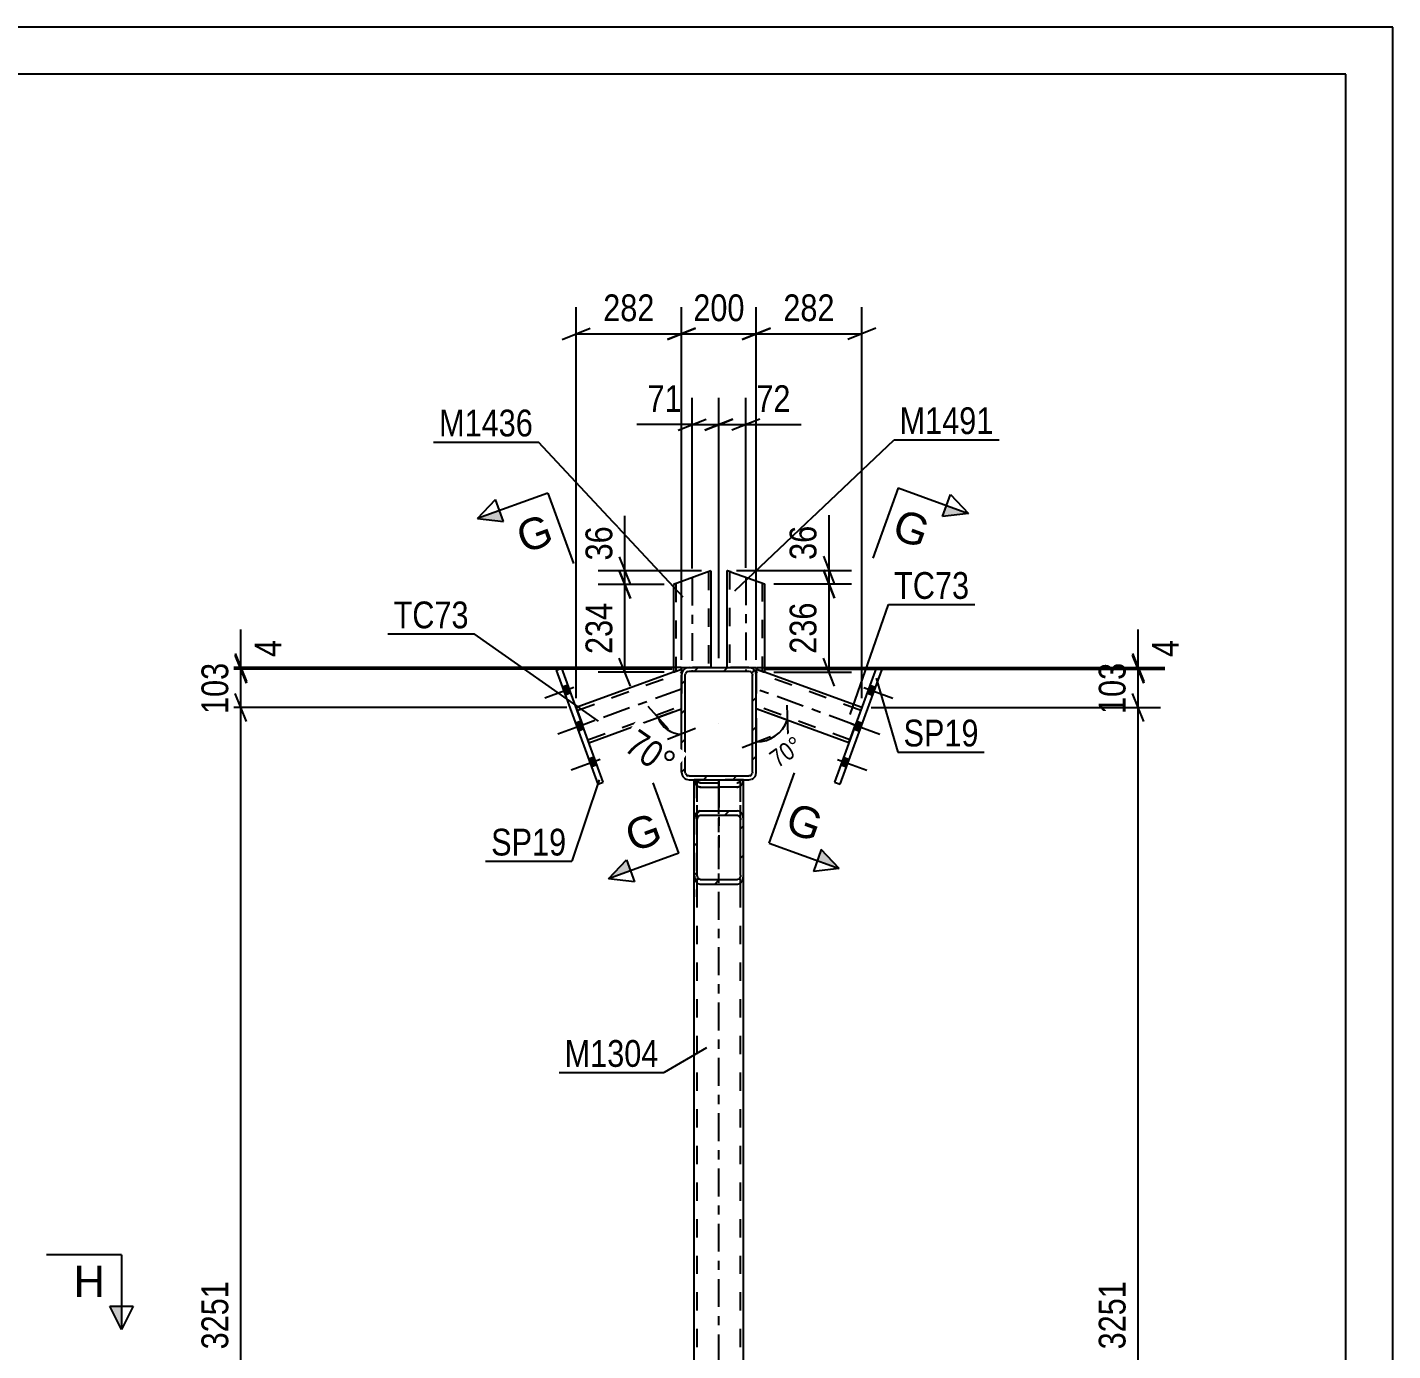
# Model space of a CAD drawing. Header units: millimetres. Extents: x -81 to 760, y -449 to 145.
# Drawn here: x 614 to 760.1, y 3.8 to 145.3 of the extents above; entities that cross this region are included whole.
import ezdxf

# ---------------------------------------------------------------- set-up
doc = ezdxf.new("R2010")
doc.units = ezdxf.units.MM
doc.linetypes.add('DXK_LINE_DOT2', pattern=[3.9198, 1.9599, -1.9599])
doc.linetypes.add('DXK_LINE_DOT3', pattern=[5.9187, 2.979, -0.9799, 0.9799, -0.9799])
doc.styles.add('Arial', font='ARIAL.TTF', dxfattribs={"height": 0.2})
doc.styles.add('Arial Narrow', font='ARIALN.TTF', dxfattribs={"height": 0.2})

# ---------------------------------------------------------------- blocks, each defined once
blk = doc.blocks.new('Unknown-122569792-1134')
at = {"color": 5, "linetype": 'Continuous'}
for p, q in [((760.08, 145.34), (-80.92, 145.34)), ((760.08, -448.66), (760.08, 145.34)), ((755.08, 140.34), (-75.92, 140.34)), ((755.08, -443.66), (755.08, 140.34))]:
    blk.add_line(p, q, dxfattribs=at)
blk = doc.blocks.new('Part-122569792-5822 - 5803')
at = {"color": 2, "linetype": 'Continuous'}
for p, q in [((683.14, 76.35), (672.72, 72.56)), ((684, 76.67), (684, 76.04)), ((674.09, 68.8), (684, 72.41))]:
    blk.add_line(p, q, dxfattribs=at)
at = {"color": 7, "linetype": 'DXK_LINE_DOT2'}
for p, q in [((672.83, 72.26), (684, 76.33)), ((683.14, 76.35), (684, 76.67)), ((684, 76.04), (684, 72.41)), ((672.72, 72.56), (674.09, 68.8)), ((673.98, 69.1), (684, 72.75))]:
    blk.add_line(p, q, dxfattribs=at)
at = {"color": 7, "linetype": 'DXK_LINE_DOT3'}
blk.add_line((684, 74.54), (673.41, 70.68), dxfattribs=at)
blk = doc.blocks.new('Part-122569792-5814 - 5803')
at = {"color": 7, "linetype": 'DXK_LINE_DOT2'}
for p, q in [((685.36, 64.84), (690.64, 64.84)), ((685.36, 54.62), (685.36, 64.84)), ((685.68, -50.76), (685.68, 64.84)), ((690.32, -50.76), (690.32, 64.84)), ((690.64, 54.62), (690.64, 64.84)), ((685.36, -50.76), (685.36, -40.54)), ((690.64, -50.76), (690.64, -40.54)), ((685.36, -50.76), (690.64, -50.76))]:
    blk.add_line(p, q, dxfattribs=at)
at = {"color": 7, "linetype": 'DXK_LINE_DOT3'}
blk.add_line((688, -50.76), (688, 64.84), dxfattribs=at)
at = {"color": 2, "linetype": 'Continuous'}
for p, q in [((685.36, -40.54), (685.36, 54.62)), ((690.64, -40.54), (690.64, 54.62))]:
    blk.add_line(p, q, dxfattribs=at)
blk = doc.blocks.new('Part-122569792-5806 - 5803')
at = {"color": 7, "linetype": 'DXK_LINE_DOT2'}
for p, q in [((690.64, 64.84), (685.36, 64.84)), ((685.36, 64.84), (685.36, 52.32)), ((685.38, 64.84), (685.41, 64.63)), ((685.68, 52.32), (685.68, 64.84)), ((685.68, 64.84), (685.7, 64.84)), ((685.7, 64.81), (685.7, 64.84)), ((686, 64.51), (685.88, 64.55)), ((686, 64.51), (690, 64.51)), ((690.12, 64.55), (690, 64.51)), ((690.3, 64.84), (690.29, 64.81)), ((690.32, 52.32), (690.32, 64.84)), ((690.59, 64.63), (690.62, 64.84)), ((690.64, 52.32), (690.64, 64.84)), ((685.75, 64.11), (685.88, 64.08)), ((685.88, 64.08), (686, 64.04)), ((690, 64.04), (686, 64.04)), ((690, 64.04), (690.23, 64.11)), ((690.23, 64.11), (690.24, 64.11))]:
    blk.add_line(p, q, dxfattribs=at)
at = {"color": 7, "linetype": 'DXK_LINE_DOT3'}
blk.add_line((688, 55.28), (688, 64.84), dxfattribs=at)
at = {"color": 7, "linetype": 'DXK_LINE_DOT2'}
for centre, radius, start, end in [((686.25, 64.82), 0.863, 192.9985, 235.0231), ((686.12, 64.9), 0.432, 192.9985, 235.0231), ((689.87, 64.9), 0.432, 304.9769, 347.0015), ((689.75, 64.82), 0.863, 304.9769, 347.0015)]:
    blk.add_arc(centre, radius, start, end, dxfattribs=at)
blk = doc.blocks.new('Part-122569792-5834 - 5803')
at = {"linetype": 'Continuous'}
h = blk.add_hatch(dxfattribs=at)
h.set_pattern_fill('', scale=0.7, style=0, pattern_type=0)
h.set_pattern_definition([(45, (683.9988, 65.6401), (-1.57154, 1.57154), [])])
h.paths.add_polyline_path([(684, 76.04), (684, 65.64), (684.06, 65.33), (684.23, 65.07), (684.49, 64.9), (684.8, 64.84), (691.2, 64.84), (691.5, 64.9), (691.76, 65.07), (691.94, 65.33), (692, 65.64), (692, 76.04), (691.94, 76.35), (691.76, 76.61), (691.5, 76.78), (691.2, 76.84), (684.8, 76.84), (684.49, 76.78), (684.23, 76.61), (684.06, 76.35)])
h.paths.add_polyline_path([(684.52, 76.32), (684.65, 76.41), (684.8, 76.44), (691.2, 76.44), (691.35, 76.41), (691.48, 76.32), (691.57, 76.19), (691.6, 76.04), (691.6, 65.64), (691.57, 65.49), (691.48, 65.36), (691.35, 65.27), (691.2, 65.24), (684.8, 65.24), (684.65, 65.27), (684.52, 65.36), (684.43, 65.49), (684.4, 65.64), (684.4, 76.04), (684.43, 76.19)])
at = {"color": 2, "linetype": 'Continuous'}
for p, q in [((684.06, 76.35), (684, 76.04)), ((684, 65.64), (684, 76.04)), ((684.4, 76.04), (684.43, 76.19)), ((684.4, 65.64), (684.4, 76.04)), ((684.8, 76.84), (684.49, 76.78)), ((684.65, 76.41), (684.8, 76.44)), ((684.8, 76.84), (691.2, 76.84)), ((684.8, 76.44), (691.2, 76.44)), ((691.5, 76.78), (691.2, 76.84)), ((691.2, 76.44), (691.35, 76.41)), ((691.57, 76.19), (691.6, 76.04)), ((691.6, 65.64), (691.6, 76.04)), ((692, 76.04), (691.94, 76.35)), ((692, 65.64), (692, 76.04)), ((684, 65.64), (684.06, 65.33)), ((684.43, 65.49), (684.4, 65.64)), ((684.49, 64.9), (684.8, 64.84)), ((684.8, 65.24), (684.65, 65.27)), ((684.8, 65.24), (691.2, 65.24)), ((684.8, 64.84), (691.2, 64.84)), ((691.35, 65.27), (691.2, 65.24)), ((691.2, 64.84), (691.5, 64.9)), ((691.6, 65.64), (691.57, 65.49)), ((691.94, 65.33), (692, 65.64))]:
    blk.add_line(p, q, dxfattribs=at)
at = {"color": 7, "linetype": 'DXK_LINE_DOT3'}
blk.add_line((688, 70.84), (688, 70.84), dxfattribs=at)
at = {"color": 2, "linetype": 'Continuous'}
for centre, radius, start, end in [((684.8, 76.04), 0.8, 112.5, 157.5), ((684.8, 76.04), 0.4, 112.5, 157.5), ((691.2, 76.04), 0.4, 22.5, 67.5), ((691.2, 76.04), 0.8, 22.5, 67.5), ((684.8, 65.64), 0.8, 202.5, 247.5), ((684.8, 65.64), 0.4, 202.5, 247.5), ((691.2, 65.64), 0.4, 292.5, 337.5), ((691.2, 65.64), 0.8, 292.5, 337.5)]:
    blk.add_arc(centre, radius, start, end, dxfattribs=at)
blk = doc.blocks.new('Bolt-122569792-5882 - 5803')
at = {"linetype": 'Continuous'}
for points in [[(704.14, 74.95), (703.84, 74.12), (704.44, 73.9), (704.75, 74.73)], [(704.14, 74.95), (703.84, 74.12), (704.44, 73.9), (704.75, 74.73)], [(704.14, 74.95), (703.84, 74.12), (704.44, 73.9), (704.75, 74.73)], [(702.74, 71.1), (702.44, 70.27), (703.04, 70.05), (703.34, 70.88)], [(702.74, 71.1), (702.44, 70.27), (703.04, 70.05), (703.34, 70.88)], [(701.34, 67.24), (701.04, 66.42), (701.64, 66.2), (701.94, 67.02)], [(701.34, 67.24), (701.04, 66.42), (701.64, 66.2), (701.94, 67.02)], [(701.34, 67.24), (701.04, 66.42), (701.64, 66.2), (701.94, 67.02)]]:
    blk.add_hatch(color=1, dxfattribs=at).paths.add_polyline_path(points)
at = {"color": 1, "linetype": 'Continuous'}
for p, q in [((703.5, 74.71), (706.62, 73.58)), ((703.5, 74.71), (706.62, 73.58)), ((703.5, 74.71), (706.62, 73.58)), ((704.14, 74.95), (704.75, 74.73)), ((704.14, 74.95), (704.75, 74.73)), ((704.14, 74.95), (704.75, 74.73)), ((703.84, 74.12), (704.44, 73.9)), ((703.84, 74.12), (704.44, 73.9)), ((703.84, 74.12), (704.44, 73.9)), ((702.1, 70.86), (705.22, 69.73)), ((702.1, 70.86), (705.22, 69.73)), ((702.44, 70.27), (703.04, 70.05)), ((702.44, 70.27), (703.04, 70.05)), ((702.74, 71.1), (703.34, 70.88)), ((702.74, 71.1), (703.34, 70.88)), ((701.34, 67.24), (701.94, 67.02)), ((701.34, 67.24), (701.94, 67.02)), ((701.34, 67.24), (701.94, 67.02)), ((700.7, 67.01), (703.82, 65.87)), ((700.7, 67.01), (703.82, 65.87)), ((700.7, 67.01), (703.82, 65.87)), ((701.04, 66.42), (701.64, 66.2)), ((701.04, 66.42), (701.64, 66.2)), ((701.04, 66.42), (701.64, 66.2))]:
    blk.add_line(p, q, dxfattribs=at)
blk = doc.blocks.new('Part-122569792-5868 - 5803')
at = {"color": 2, "linetype": 'Continuous'}
for p, q in [((692, 76.67), (692, 76.04)), ((703.28, 72.56), (692.88, 76.35)), ((701.91, 68.8), (692, 72.41))]:
    blk.add_line(p, q, dxfattribs=at)
at = {"color": 7, "linetype": 'DXK_LINE_DOT2'}
for p, q in [((692, 76.67), (692, 76.47)), ((692, 76.67), (692.88, 76.35)), ((703.17, 72.26), (692, 76.33)), ((692, 76.04), (692, 72.41)), ((702.02, 69.1), (692, 72.75)), ((701.91, 68.8), (703.28, 72.56))]:
    blk.add_line(p, q, dxfattribs=at)
at = {"color": 7, "linetype": 'DXK_LINE_DOT3'}
blk.add_line((702.59, 70.68), (692, 74.54), dxfattribs=at)
blk = doc.blocks.new('Part-122569792-5873 - 5803')
at = {"color": 2, "linetype": 'Continuous'}
for p, q in [((704.81, 76.79), (700.37, 64.58)), ((700.97, 64.36), (705.42, 76.57)), ((705.42, 76.57), (704.81, 76.79)), ((700.37, 64.58), (700.97, 64.36))]:
    blk.add_line(p, q, dxfattribs=at)
at = {"color": 7, "linetype": 'DXK_LINE_DOT3'}
blk.add_line((702.89, 70.57), (702.89, 70.57), dxfattribs=at)
blk = doc.blocks.new('Bolt-122569792-5883 - 5803')
at = {"linetype": 'Continuous'}
for points in [[(672.15, 74.12), (671.85, 74.95), (671.25, 74.73), (671.55, 73.9)], [(672.15, 74.12), (671.85, 74.95), (671.25, 74.73), (671.55, 73.9)], [(672.15, 74.12), (671.85, 74.95), (671.25, 74.73), (671.55, 73.9)], [(673.56, 70.27), (673.26, 71.1), (672.65, 70.88), (672.96, 70.05)], [(673.56, 70.27), (673.26, 71.1), (672.65, 70.88), (672.96, 70.05)], [(674.96, 66.42), (674.66, 67.24), (674.06, 67.03), (674.36, 66.2)], [(674.96, 66.42), (674.66, 67.24), (674.06, 67.03), (674.36, 66.2)], [(674.96, 66.42), (674.66, 67.24), (674.06, 67.03), (674.36, 66.2)]]:
    blk.add_hatch(color=1, dxfattribs=at).paths.add_polyline_path(points)
at = {"color": 1, "linetype": 'Continuous'}
for p, q in [((672.49, 74.71), (669.37, 73.58)), ((672.49, 74.71), (669.37, 73.58)), ((672.49, 74.71), (669.37, 73.58)), ((671.85, 74.95), (671.25, 74.73)), ((671.85, 74.95), (671.25, 74.73)), ((671.85, 74.95), (671.25, 74.73)), ((672.15, 74.12), (671.55, 73.9)), ((672.15, 74.12), (671.55, 73.9)), ((672.15, 74.12), (671.55, 73.9)), ((673.9, 70.86), (670.78, 69.73)), ((673.9, 70.86), (670.78, 69.73)), ((673.26, 71.1), (672.65, 70.88)), ((673.26, 71.1), (672.65, 70.88)), ((673.56, 70.27), (672.96, 70.05)), ((673.56, 70.27), (672.96, 70.05)), ((674.66, 67.24), (674.06, 67.03)), ((674.66, 67.24), (674.06, 67.03)), ((674.66, 67.24), (674.06, 67.03)), ((675.3, 67.01), (672.18, 65.87)), ((675.3, 67.01), (672.18, 65.87)), ((675.3, 67.01), (672.18, 65.87)), ((674.96, 66.42), (674.36, 66.2)), ((674.96, 66.42), (674.36, 66.2)), ((674.96, 66.42), (674.36, 66.2))]:
    blk.add_line(p, q, dxfattribs=at)
blk = doc.blocks.new('Part-122569792-5956 - 5803')
at = {"linetype": 'Continuous'}
h = blk.add_hatch(dxfattribs=at)
h.set_pattern_fill('', scale=0.7, style=0, pattern_type=0)
h.set_pattern_definition([(45, (685.3588, 54.6249), (-1.57154, 1.57154), [])])
h.paths.add_polyline_path([(685.36, 60.55), (685.36, 54.62), (685.41, 54.26), (685.55, 53.95), (685.75, 53.75), (686, 53.68), (690, 53.68), (690.24, 53.75), (690.45, 53.95), (690.59, 54.26), (690.64, 54.62), (690.64, 60.55), (690.59, 60.92), (690.45, 61.22), (690.24, 61.43), (690, 61.5), (686, 61.5), (685.75, 61.43), (685.55, 61.22), (685.41, 60.92)])
h.paths.add_polyline_path([(685.77, 60.89), (685.88, 60.99), (686, 61.03), (690, 61.03), (690.12, 60.99), (690.23, 60.89), (690.29, 60.73), (690.32, 60.55), (690.32, 54.62), (690.29, 54.44), (690.23, 54.29), (690.12, 54.19), (690, 54.15), (686, 54.15), (685.88, 54.19), (685.77, 54.29), (685.7, 54.44), (685.68, 54.62), (685.68, 60.55), (685.7, 60.73)])
at = {"color": 2, "linetype": 'Continuous'}
for p, q in [((685.36, 60.55), (685.36, 64.84)), ((690.64, 60.55), (690.64, 64.84)), ((686, 61.5), (685.75, 61.43)), ((686, 61.5), (690, 61.5)), ((690.24, 61.43), (690, 61.5)), ((685.41, 60.92), (685.36, 60.55)), ((685.36, 54.62), (685.36, 60.55)), ((685.68, 60.55), (685.7, 60.73)), ((685.68, 54.62), (685.68, 60.55)), ((685.88, 60.99), (686, 61.03)), ((686, 61.03), (690, 61.03)), ((690, 61.03), (690.12, 60.99)), ((690.29, 60.73), (690.32, 60.55)), ((690.32, 54.62), (690.32, 60.55)), ((690.64, 60.55), (690.59, 60.92)), ((690.64, 54.62), (690.64, 60.55)), ((685.36, 54.62), (685.41, 54.26)), ((685.7, 54.44), (685.68, 54.62)), ((686, 54.15), (685.88, 54.19)), ((686, 54.15), (690, 54.15)), ((690.12, 54.19), (690, 54.15)), ((690.32, 54.62), (690.29, 54.44)), ((690.59, 54.26), (690.64, 54.62)), ((685.75, 53.75), (686, 53.68)), ((686, 53.68), (690, 53.68)), ((690, 53.68), (690.24, 53.75))]:
    blk.add_line(p, q, dxfattribs=at)
at = {"color": 7, "linetype": 'DXK_LINE_DOT2'}
for p, q in [((685.36, 64.84), (690.64, 64.84)), ((685.41, 64.63), (685.38, 64.84)), ((685.68, 54.62), (685.68, 64.84)), ((685.7, 64.84), (685.7, 64.81)), ((685.88, 64.55), (686, 64.51)), ((686, 64.51), (690, 64.51)), ((690, 64.51), (690.12, 64.55)), ((690.29, 64.81), (690.3, 64.84)), ((690.32, 64.84), (690.3, 64.84)), ((690.32, 54.62), (690.32, 64.84)), ((690.62, 64.84), (690.59, 64.63)), ((686, 64.04), (685.75, 64.11)), ((686, 64.04), (690, 64.04)), ((690.24, 64.11), (690, 64.04)), ((685.36, 54.62), (685.36, 60.55)), ((690.64, 54.62), (690.64, 60.55))]:
    blk.add_line(p, q, dxfattribs=at)
at = {"color": 7, "linetype": 'DXK_LINE_DOT3'}
blk.add_line((688, 64.84), (688, 57.59), dxfattribs=at)
at = {"color": 7, "linetype": 'DXK_LINE_DOT2'}
for centre, radius, start, end in [((686.25, 64.82), 0.863, 192.9985, 235.0231), ((686.12, 64.9), 0.432, 192.9985, 235.0231), ((689.87, 64.9), 0.432, 304.9769, 347.0015), ((689.75, 64.82), 0.863, 304.9769, 347.0015)]:
    blk.add_arc(centre, radius, start, end, dxfattribs=at)
at = {"color": 2, "linetype": 'Continuous'}
for centre, radius, start, end in [((686.25, 60.72), 0.863, 124.9769, 167.0015), ((689.75, 60.72), 0.863, 12.9985, 55.0231), ((686.12, 60.64), 0.432, 124.9769, 167.0015), ((689.87, 60.64), 0.432, 12.9985, 55.0231), ((686.25, 54.46), 0.863, 192.9985, 235.0231), ((686.12, 54.54), 0.432, 192.9985, 235.0231), ((689.87, 54.54), 0.432, 304.9769, 347.0015), ((689.75, 54.46), 0.863, 304.9769, 347.0015)]:
    blk.add_arc(centre, radius, start, end, dxfattribs=at)
blk = doc.blocks.new('Part-122569792-5898 - 5803')
at = {"color": 2, "linetype": 'Continuous'}
for p, q in [((670.58, 76.57), (671.18, 76.79)), ((670.58, 76.57), (675.03, 64.36)), ((675.63, 64.58), (671.18, 76.79)), ((675.03, 64.36), (675.63, 64.58))]:
    blk.add_line(p, q, dxfattribs=at)
at = {"color": 7, "linetype": 'DXK_LINE_DOT3'}
blk.add_line((673.11, 70.57), (673.11, 70.57), dxfattribs=at)
blk = doc.blocks.new('Part-122569792-5967 - 5803')
at = {"color": 2, "linetype": 'Continuous'}
for p, q in [((687.14, 87.18), (683.14, 85.72)), ((687.14, 87.18), (687.14, 76.84)), ((683.14, 85.72), (683.14, 76.35)), ((683.14, 76.35), (684, 76.67)), ((684, 76.67), (684, 76.84)), ((684, 76.84), (684.8, 76.84))]:
    blk.add_line(p, q, dxfattribs=at)
at = {"color": 7, "linetype": 'DXK_LINE_DOT3'}
blk.add_line((685.14, 86.45), (685.14, 76.35), dxfattribs=at)
at = {"color": 7, "linetype": 'DXK_LINE_DOT2'}
for p, q in [((686.9, 87.09), (686.9, 76.84)), ((683.38, 85.81), (683.38, 76.44)), ((683.38, 85.81), (683.4, 85.81)), ((687.14, 76.84), (684.8, 76.84))]:
    blk.add_line(p, q, dxfattribs=at)
blk = doc.blocks.new('Part-122569792-5973 - 5803')
at = {"color": 2, "linetype": 'Continuous'}
for p, q in [((688.88, 76.84), (688.88, 87.24)), ((688.88, 87.24), (688.92, 87.23)), ((688.92, 87.23), (689.02, 87.19)), ((689.02, 87.19), (689.36, 87.06)), ((689.36, 87.06), (692.88, 85.78)), ((692.88, 85.78), (692.88, 76.35)), ((691.2, 76.84), (692, 76.84)), ((692, 76.84), (692, 76.67)), ((692.84, 76.36), (692, 76.67)), ((692.88, 76.35), (692.84, 76.36))]:
    blk.add_line(p, q, dxfattribs=at)
at = {"color": 7, "linetype": 'DXK_LINE_DOT2'}
for p, q in [((689.02, 87.19), (689.27, 87.1)), ((689.12, 87.15), (689.12, 76.84)), ((689.12, 87.15), (689.14, 87.14)), ((689.17, 87.13), (689.36, 87.06)), ((692.64, 85.87), (692.64, 76.43)), ((691.2, 76.84), (688.88, 76.84)), ((692.64, 76.43), (692.4, 76.52))]:
    blk.add_line(p, q, dxfattribs=at)
at = {"color": 7, "linetype": 'DXK_LINE_DOT3'}
blk.add_line((690.88, 86.51), (690.88, 76.35), dxfattribs=at)
blk = doc.blocks.new('StraightDimension-122569792-6024 - 5803')
at = {"color": 7, "linetype": 'Continuous'}
for p, q in [((688, 77.84), (688, 105.68)), ((690.88, 87.51), (690.88, 105.68)), ((686.5, 102.23), (689.5, 103.43)), ((688, 102.83), (690.88, 102.83)), ((692.38, 103.43), (689.38, 102.23)), ((690.88, 102.83), (696.78, 102.83)), ((690.88, 102.83), (696.78, 102.83))]:
    blk.add_line(p, q, dxfattribs=at)
at = {"color": 0}
blk.add_wipeout([(696.26, 103.58), (696.26, 107.78), (691.4, 107.78), (691.4, 103.58)], dxfattribs=at)
at = {"color": 3, "style": 'Arial Narrow'}
blk.add_text('72', height=2.863, dxfattribs=at).set_placement((692, 104.18))
blk = doc.blocks.new('StraightDimension-122569792-6031 - 5803')
at = {"color": 7, "linetype": 'Continuous'}
for p, q in [((685.14, 87.45), (685.14, 105.68)), ((688, 77.84), (688, 105.68)), ((685.14, 102.83), (679.23, 102.83)), ((685.14, 102.83), (679.23, 102.83)), ((683.64, 102.23), (686.64, 103.43)), ((685.14, 102.83), (688, 102.83)), ((689.5, 103.43), (686.5, 102.23))]:
    blk.add_line(p, q, dxfattribs=at)
at = {"color": 0}
blk.add_wipeout([(684.62, 103.58), (684.62, 107.78), (679.76, 107.78), (679.76, 103.58)], dxfattribs=at)
at = {"color": 3, "style": 'Arial Narrow'}
blk.add_text('71', height=2.863, dxfattribs=at).set_placement((680.36, 104.18))
blk = doc.blocks.new('AngleDimension-122569792-6043 - 5803')
at = {"color": 7, "linetype": 'Continuous'}
for p, q in [((695.32, 71.2), (692, 72.41)), ((692, 68.88), (692, 72.41)), ((695.27, 72.82), (695.37, 69.59)), ((692, 71.41), (692, 68.88)), ((690.5, 68.28), (693.5, 69.48))]:
    blk.add_line(p, q, dxfattribs=at)
blk.add_arc((692, 72.41), 3.53, 270, 340, dxfattribs=at)
at = {"color": 0}
blk.add_wipeout([(697.74, 67.97), (696.13, 70.26), (692.6, 67.79), (694.21, 65.5)], dxfattribs=at)
at = {"color": 3, "style": 'Arial Narrow'}
blk.add_text('70°', height=1.909, rotation=35.002, dxfattribs=at).set_placement((694.31, 66.05))
blk = doc.blocks.new('StraightDimension-122569792-6080 - 5803')
at = {"color": 7, "linetype": 'Continuous'}
for p, q in [((636.85, 76.84), (636.85, 80.92)), ((636.85, 76.84), (636.85, 80.92)), ((636.25, 78.34), (637.45, 75.34)), ((637.45, 75.17), (636.25, 78.17)), ((683.96, 76.84), (634.45, 76.84)), ((683, 76.67), (634.45, 76.67)), ((636.85, 76.67), (636.85, 76.84))]:
    blk.add_line(p, q, dxfattribs=at)
at = {"color": 0}
blk.add_wipeout([(641.8, 80.39), (637.6, 80.39), (637.6, 77.37), (641.8, 77.37)], dxfattribs=at)
at = {"color": 3, "style": 'Arial Narrow'}
blk.add_text('4', height=2.86, rotation=90.0002, dxfattribs=at).set_placement((641.2, 77.97))
blk = doc.blocks.new('StraightDimension-122569792-6096 - 5803')
at = {"color": 7, "linetype": 'Continuous'}
for p, q in [((637.45, 71.06), (636.25, 74.06)), ((671.72, 72.56), (634, 72.56)), ((636.85, -57.48), (636.85, 72.56)), ((636.25, -55.98), (637.45, -58.98)), ((669.67, -57.48), (634, -57.48))]:
    blk.add_line(p, q, dxfattribs=at)
at = {"color": 0}
blk.add_wipeout([(636.1, 11.8), (631.9, 11.8), (631.9, 3.29), (636.1, 3.29)], dxfattribs=at)
at = {"color": 3, "style": 'Arial Narrow'}
blk.add_text('3251', height=2.863, rotation=90.0002, dxfattribs=at).set_placement((635.5, 3.89))
blk = doc.blocks.new('StraightDimension-122569792-6106 - 5803')
at = {"color": 7, "linetype": 'Continuous'}
for p, q in [((636.25, 78.17), (637.45, 75.17)), ((683, 76.67), (634, 76.67)), ((636.85, 72.56), (636.85, 76.67)), ((637.45, 71.06), (636.25, 74.06)), ((671.72, 72.56), (634, 72.56))]:
    blk.add_line(p, q, dxfattribs=at)
at = {"color": 0}
blk.add_wipeout([(636.1, 77.96), (631.9, 77.96), (631.9, 71.27), (636.1, 71.27)], dxfattribs=at)
at = {"color": 3, "style": 'Arial Narrow'}
blk.add_text('103', height=2.863, rotation=90.0002, dxfattribs=at).set_placement((635.5, 71.87))
blk = doc.blocks.new('StraightDimension-122569792-6227 - 5803')
at = {"color": 7, "linetype": 'Continuous'}
for p, q in [((732.25, 78.17), (733.45, 75.17)), ((693, 76.67), (735.25, 76.67)), ((732.85, 72.56), (732.85, 76.67)), ((733.45, 71.06), (732.25, 74.06)), ((704.28, 72.56), (735.25, 72.56))]:
    blk.add_line(p, q, dxfattribs=at)
at = {"color": 0}
blk.add_wipeout([(732.1, 77.96), (727.9, 77.96), (727.9, 71.27), (732.1, 71.27)], dxfattribs=at)
at = {"color": 3, "style": 'Arial Narrow'}
blk.add_text('103', height=2.863, rotation=90.0002, dxfattribs=at).set_placement((731.5, 71.87))
blk = doc.blocks.new('StraightDimension-122569792-6243 - 5803')
at = {"color": 7, "linetype": 'Continuous'}
for p, q in [((732.85, 76.84), (732.85, 80.92)), ((732.85, 76.84), (732.85, 80.92)), ((732.25, 78.34), (733.45, 75.34)), ((733.45, 75.17), (732.25, 78.17)), ((692.04, 76.84), (735.7, 76.84)), ((693, 76.67), (735.7, 76.67)), ((732.85, 76.67), (732.85, 76.84))]:
    blk.add_line(p, q, dxfattribs=at)
at = {"color": 0}
blk.add_wipeout([(737.8, 80.39), (733.6, 80.39), (733.6, 77.37), (737.8, 77.37)], dxfattribs=at)
at = {"color": 3, "style": 'Arial Narrow'}
blk.add_text('4', height=2.86, rotation=90.0002, dxfattribs=at).set_placement((737.2, 77.97))
blk = doc.blocks.new('StraightDimension-122569792-6262 - 5803')
at = {"color": 7, "linetype": 'Continuous'}
for p, q in [((733.45, 71.06), (732.25, 74.06)), ((704.28, 72.56), (735.25, 72.56)), ((732.85, -57.48), (732.85, 72.56)), ((732.25, -55.98), (733.45, -58.98)), ((706.28, -57.48), (735.25, -57.48))]:
    blk.add_line(p, q, dxfattribs=at)
at = {"color": 0}
blk.add_wipeout([(732.1, 11.8), (727.9, 11.8), (727.9, 3.29), (732.1, 3.29)], dxfattribs=at)
at = {"color": 3, "style": 'Arial Narrow'}
blk.add_text('3251', height=2.863, rotation=90.0002, dxfattribs=at).set_placement((731.5, 3.89))
blk = doc.blocks.new('StraightDimension-122569792-6326 - 5803')
at = {"color": 7, "linetype": 'Continuous'}
for p, q in [((692, 77.67), (692, 115.4)), ((703.28, 73.56), (703.28, 115.4)), ((690.5, 111.95), (693.5, 113.15)), ((692, 112.55), (703.28, 112.55)), ((704.78, 113.15), (701.78, 111.95))]:
    blk.add_line(p, q, dxfattribs=at)
at = {"color": 0}
blk.add_wipeout([(700.98, 113.3), (700.98, 117.5), (694.29, 117.5), (694.29, 113.3)], dxfattribs=at)
at = {"color": 3, "style": 'Arial Narrow'}
blk.add_text('282', height=2.863, dxfattribs=at).set_placement((694.89, 113.9))
blk = doc.blocks.new('StraightDimension-122569792-6339 - 5803')
at = {"color": 7, "linetype": 'Continuous'}
for p, q in [((672.72, 73.56), (672.72, 115.4)), ((684, 77.67), (684, 115.4)), ((671.22, 111.95), (674.22, 113.15)), ((672.72, 112.55), (684, 112.55)), ((685.5, 113.15), (682.5, 111.95))]:
    blk.add_line(p, q, dxfattribs=at)
at = {"color": 0}
blk.add_wipeout([(681.7, 113.3), (681.7, 117.5), (675.02, 117.5), (675.02, 113.3)], dxfattribs=at)
at = {"color": 3, "style": 'Arial Narrow'}
blk.add_text('282', height=2.863, dxfattribs=at).set_placement((675.62, 113.9))
blk = doc.blocks.new('StraightDimension-122569792-6352 - 5803')
at = {"color": 7, "linetype": 'Continuous'}
for p, q in [((684, 77.67), (684, 115.4)), ((692, 77.67), (692, 115.4)), ((682.5, 111.95), (685.5, 113.15)), ((684, 112.55), (692, 112.55)), ((693.5, 113.15), (690.5, 111.95))]:
    blk.add_line(p, q, dxfattribs=at)
at = {"color": 0}
blk.add_wipeout([(691.34, 113.3), (691.34, 117.5), (684.66, 117.5), (684.66, 113.3)], dxfattribs=at)
at = {"color": 3, "style": 'Arial Narrow'}
blk.add_text('200', height=2.863, dxfattribs=at).set_placement((685.26, 113.9))
blk = doc.blocks.new('StraightDimension-122569792-6369 - 5803')
at = {"color": 7, "linetype": 'Continuous'}
for p, q in [((677.34, 87.22), (678.54, 84.22)), ((682.14, 85.72), (675.09, 85.72)), ((677.94, 76.35), (677.94, 85.72)), ((678.54, 74.85), (677.34, 77.85)), ((682.14, 76.35), (675.09, 76.35))]:
    blk.add_line(p, q, dxfattribs=at)
at = {"color": 0}
blk.add_wipeout([(677.19, 84.38), (672.99, 84.38), (672.99, 77.69), (677.19, 77.69)], dxfattribs=at)
at = {"color": 3, "style": 'Arial Narrow'}
blk.add_text('234', height=2.863, rotation=90.0002, dxfattribs=at).set_placement((676.59, 78.29))
blk = doc.blocks.new('StraightDimension-122569792-6394 - 5803')
at = {"color": 7, "linetype": 'Continuous'}
for p, q in [((677.94, 87.18), (677.94, 93.08)), ((677.94, 87.18), (677.94, 93.08)), ((677.34, 88.68), (678.54, 85.68)), ((686.14, 87.18), (675.09, 87.18)), ((678.54, 84.22), (677.34, 87.22)), ((677.94, 85.72), (677.94, 87.18)), ((682.14, 85.72), (675.09, 85.72))]:
    blk.add_line(p, q, dxfattribs=at)
at = {"color": 0}
blk.add_wipeout([(677.19, 92.56), (672.99, 92.56), (672.99, 87.7), (677.19, 87.7)], dxfattribs=at)
at = {"color": 3, "style": 'Arial Narrow'}
blk.add_text('36', height=2.863, rotation=90.0002, dxfattribs=at).set_placement((676.59, 88.3))
blk = doc.blocks.new('StraightDimension-122569792-6415 - 5803')
at = {"color": 7, "linetype": 'Continuous'}
for p, q in [((699.78, 87.24), (699.78, 93.15)), ((699.78, 87.24), (699.78, 93.15)), ((699.18, 88.74), (700.38, 85.74)), ((689.88, 87.24), (702.18, 87.24)), ((700.38, 84.28), (699.18, 87.28)), ((699.78, 85.78), (699.78, 87.24)), ((693.88, 85.78), (702.18, 85.78))]:
    blk.add_line(p, q, dxfattribs=at)
at = {"color": 0}
blk.add_wipeout([(699.03, 92.62), (694.83, 92.62), (694.83, 87.76), (699.03, 87.76)], dxfattribs=at)
at = {"color": 3, "style": 'Arial Narrow'}
blk.add_text('36', height=2.863, rotation=90.0002, dxfattribs=at).set_placement((698.43, 88.36))
blk = doc.blocks.new('StraightDimension-122569792-6432 - 5803')
at = {"color": 7, "linetype": 'Continuous'}
for p, q in [((699.18, 87.28), (700.38, 84.28)), ((693.88, 85.78), (702.18, 85.78)), ((699.78, 76.35), (699.78, 85.78)), ((700.38, 74.85), (699.18, 77.85)), ((693.88, 76.35), (702.18, 76.35))]:
    blk.add_line(p, q, dxfattribs=at)
at = {"color": 0}
blk.add_wipeout([(699.03, 84.41), (694.83, 84.41), (694.83, 77.72), (699.03, 77.72)], dxfattribs=at)
at = {"color": 3, "style": 'Arial Narrow'}
blk.add_text('236', height=2.863, rotation=90.0002, dxfattribs=at).set_placement((698.43, 78.32))
blk = doc.blocks.new('AngleDimension-122569792-12046 - 5803')
at = {"color": 7, "linetype": 'Continuous'}
for p, q in [((680.4, 72.7), (682.56, 70.29)), ((681.48, 71.49), (684, 72.41)), ((683.06, 72.07), (681.48, 71.49)), ((684, 69.73), (684, 72.41)), ((685.5, 70.33), (682.5, 69.13))]:
    blk.add_line(p, q, dxfattribs=at)
blk.add_arc((684, 72.41), 2.68, 200, 270, dxfattribs=at)
at = {"color": 0}
blk.add_wipeout([(682.18, 64.18), (684.59, 67.62), (679.3, 71.33), (676.89, 67.89)], dxfattribs=at)
at = {"color": 3, "style": 'Arial Narrow'}
blk.add_text('70°', height=2.863, rotation=-35.002, dxfattribs=at).set_placement((677.73, 68.04))
blk = doc.blocks.new('SectionMark-122569792-4807 - 3516')
at = {"linetype": 'Continuous'}
blk.add_hatch(color=6, dxfattribs=at).paths.add_polyline_path([(622.82, 8.5), (624.07, 8.5), (624.07, 6)])
at = {"color": 6, "linetype": 'Continuous'}
for p, q in [((624.07, 14), (616.07, 14)), ((624.07, 14), (624.07, 6)), ((622.82, 8.5), (625.32, 8.5)), ((624.07, 6), (622.82, 8.5)), ((625.32, 8.5), (624.07, 6))]:
    blk.add_line(p, q, dxfattribs=at)
at = {"color": 0, "linetype": 'Continuous'}
blk.add_wipeout([(622.32, 9.5), (622.32, 13), (618.95, 13), (618.95, 9.5)], dxfattribs=at)
at = {"color": 3, "linetype": 'Continuous', "style": 'Arial'}
blk.add_text('H', height=3.34, dxfattribs=at).set_placement((618.95, 9.5))
blk = doc.blocks.new('Mark-122569792-5969 - 5803')
at = {"color": 0}
blk.add_wipeout([(717.38, 101.82), (717.38, 104.82), (707.33, 104.82), (707.33, 101.82)], dxfattribs=at)
blk.add_wipeout([(717.38, 101.82), (717.38, 104.82), (707.33, 104.82), (707.33, 101.82)], dxfattribs=at)
at = {"color": 30, "linetype": 'Continuous'}
for p, q in [((689.69, 85.05), (706.73, 101.22)), ((706.73, 101.22), (717.98, 101.22))]:
    blk.add_line(p, q, dxfattribs=at)
at = {"color": 3, "style": 'Arial Narrow'}
blk.add_text('M1491', height=2.863, dxfattribs=at).set_placement((707.33, 101.82))
blk = doc.blocks.new('Mark-122569792-5818 - 5803')
at = {"color": 0}
blk.add_wipeout([(661.23, 81.04), (661.23, 84.04), (653.19, 84.04), (653.19, 81.04)], dxfattribs=at)
blk.add_wipeout([(661.23, 81.04), (661.23, 84.04), (653.19, 84.04), (653.19, 81.04)], dxfattribs=at)
at = {"color": 30, "linetype": 'Continuous'}
for p in [(652.59, 80.44), (675.1, 71.11)]:
    blk.add_line(p, (661.83, 80.44), dxfattribs=at)
at = {"color": 3, "style": 'Arial Narrow'}
blk.add_text('TC73', height=2.863, dxfattribs=at).set_placement((653.19, 81.04))
blk = doc.blocks.new('Mark-122569792-5810 - 5803')
at = {"color": 0}
blk.add_wipeout([(681.54, 34.12), (681.54, 37.12), (671.49, 37.12), (671.49, 34.12)], dxfattribs=at)
blk.add_wipeout([(681.54, 34.12), (681.54, 37.12), (671.49, 37.12), (671.49, 34.12)], dxfattribs=at)
at = {"color": 30, "linetype": 'Continuous'}
for p in [(686.68, 36.15), (670.89, 33.52)]:
    blk.add_line(p, (682.14, 33.52), dxfattribs=at)
at = {"color": 3, "style": 'Arial Narrow'}
blk.add_text('M1304', height=2.863, dxfattribs=at).set_placement((671.49, 34.12))
blk = doc.blocks.new('Mark-122569792-5864 - 5803')
at = {"color": 0}
blk.add_wipeout([(714.78, 84.19), (714.78, 87.19), (706.74, 87.19), (706.74, 84.19)], dxfattribs=at)
blk.add_wipeout([(714.78, 84.19), (714.78, 87.19), (706.74, 87.19), (706.74, 84.19)], dxfattribs=at)
at = {"color": 30, "linetype": 'Continuous'}
for p, q in [((702.03, 71.83), (706.14, 83.59)), ((706.14, 83.59), (715.38, 83.59))]:
    blk.add_line(p, q, dxfattribs=at)
at = {"color": 3, "style": 'Arial Narrow'}
blk.add_text('TC73', height=2.863, dxfattribs=at).set_placement((706.74, 84.19))
blk = doc.blocks.new('Mark-122569792-5869 - 5803')
at = {"color": 0}
blk.add_wipeout([(715.79, 68.4), (715.79, 71.4), (707.75, 71.4), (707.75, 68.4)], dxfattribs=at)
blk.add_wipeout([(715.79, 68.4), (715.79, 71.4), (707.75, 71.4), (707.75, 68.4)], dxfattribs=at)
at = {"color": 30, "linetype": 'Continuous'}
for p, q in [((704.82, 75.7), (707.15, 67.8)), ((707.15, 67.8), (716.39, 67.8))]:
    blk.add_line(p, q, dxfattribs=at)
at = {"color": 3, "style": 'Arial Narrow'}
blk.add_text('SP19', height=2.863, dxfattribs=at).set_placement((707.75, 68.4))
blk = doc.blocks.new('Mark-122569792-5894 - 5803')
at = {"color": 0}
blk.add_wipeout([(671.67, 56.73), (671.67, 59.73), (663.63, 59.73), (663.63, 56.73)], dxfattribs=at)
blk.add_wipeout([(671.67, 56.73), (671.67, 59.73), (663.63, 59.73), (663.63, 56.73)], dxfattribs=at)
at = {"color": 30, "linetype": 'Continuous'}
for p in [(675.2, 64.83), (663.03, 56.13)]:
    blk.add_line(p, (672.27, 56.13), dxfattribs=at)
at = {"color": 3, "style": 'Arial Narrow'}
blk.add_text('SP19', height=2.863, dxfattribs=at).set_placement((663.63, 56.73))
blk = doc.blocks.new('SectionMark-122569792-6454 - 5803')
at = {"linetype": 'Continuous'}
for points in [[(664.52, 93.63), (664.95, 92.46), (662.17, 92.78)], [(678.12, 56.27), (678.55, 55.09), (676.2, 54.24)]]:
    blk.add_hatch(color=6, dxfattribs=at).paths.add_polyline_path(points)
at = {"color": 6, "linetype": 'Continuous'}
for p, q in [((662.17, 92.78), (664.09, 94.81)), ((664.95, 92.46), (664.09, 94.81)), ((662.17, 92.78), (664.95, 92.46)), ((676.2, 54.24), (678.12, 56.27)), ((678.12, 56.27), (678.98, 53.92)), ((678.98, 53.92), (676.2, 54.24))]:
    blk.add_line(p, q, dxfattribs=at)
at = {"color": 0, "linetype": 'Continuous'}
for points in [[(670.55, 90.24), (669.35, 93.53), (665.94, 92.28), (667.14, 89)], [(682.18, 58.28), (680.98, 61.57), (677.57, 60.33), (678.77, 57.04)]]:
    blk.add_wipeout(points, dxfattribs=at)
at = {"color": 6, "linetype": 'Continuous'}
for p, q in [((669.69, 95.51), (662.17, 92.78)), ((669.69, 95.51), (672.43, 87.99)), ((683.72, 56.98), (680.98, 64.49)), ((683.72, 56.98), (676.2, 54.24))]:
    blk.add_line(p, q, dxfattribs=at)
at = {"color": 3, "linetype": 'Continuous', "style": 'Arial'}
for p in [(667.14, 89), (678.77, 57.04)]:
    blk.add_text('G', height=3.34, rotation=20.002, dxfattribs=at).set_placement(p)
blk = doc.blocks.new('Mark-122569792-5963 - 5803')
at = {"color": 0}
blk.add_wipeout([(668.11, 101.57), (668.11, 104.57), (658.06, 104.57), (658.06, 101.57)], dxfattribs=at)
blk.add_wipeout([(668.11, 101.57), (668.11, 104.57), (658.06, 104.57), (658.06, 101.57)], dxfattribs=at)
at = {"color": 30, "linetype": 'Continuous'}
for p in [(657.46, 100.97), (684.18, 84.37)]:
    blk.add_line(p, (668.71, 100.97), dxfattribs=at)
at = {"color": 3, "style": 'Arial Narrow'}
blk.add_text('M1436', height=2.863, dxfattribs=at).set_placement((658.06, 101.57))
blk = doc.blocks.new('SectionMark-122569792-6452 - 5803')
at = {"linetype": 'Continuous'}
for points in [[(711.93, 93), (712.35, 94.18), (714.7, 93.32)], [(698.53, 56.18), (698.95, 57.36), (700.87, 55.33)]]:
    blk.add_hatch(color=6, dxfattribs=at).paths.add_polyline_path(points)
at = {"color": 6, "linetype": 'Continuous'}
for p, q in [((711.93, 93), (712.78, 95.35)), ((712.78, 95.35), (714.7, 93.32)), ((714.7, 93.32), (711.93, 93)), ((698.95, 57.36), (698.1, 55.01)), ((700.87, 55.33), (698.95, 57.36)), ((700.87, 55.33), (698.1, 55.01))]:
    blk.add_line(p, q, dxfattribs=at)
at = {"color": 0, "linetype": 'Continuous'}
for points in [[(709.74, 89.54), (710.94, 92.83), (707.53, 94.07), (706.33, 90.78)], [(698.31, 58.12), (699.5, 61.41), (696.09, 62.65), (694.9, 59.36)]]:
    blk.add_wipeout(points, dxfattribs=at)
at = {"color": 6, "linetype": 'Continuous'}
for p, q in [((707.19, 96.06), (704.45, 88.54)), ((707.19, 96.06), (714.7, 93.32)), ((693.36, 58.06), (696.09, 65.58)), ((693.36, 58.06), (700.87, 55.33))]:
    blk.add_line(p, q, dxfattribs=at)
at = {"color": 3, "linetype": 'Continuous', "style": 'Arial'}
for p in [(706.33, 90.78), (694.9, 59.36)]:
    blk.add_text('G', height=3.34, rotation=-20.002, dxfattribs=at).set_placement(p)

msp = doc.modelspace()

# ---------------------------------------------------------------- block references
for name in ['Unknown-122569792-1134', 'Part-122569792-5967 - 5803', 'Part-122569792-5973 - 5803', 'Part-122569792-5898 - 5803', 'Part-122569792-5822 - 5803', 'Part-122569792-5834 - 5803', 'Part-122569792-5868 - 5803', 'Part-122569792-5873 - 5803', 'Bolt-122569792-5883 - 5803', 'Bolt-122569792-5882 - 5803', 'Part-122569792-5814 - 5803', 'Part-122569792-5806 - 5803', 'Part-122569792-5956 - 5803']:
    msp.add_blockref(name, (0, 0))

# ---------------------------------------------------------------- next in the draw order: block references
for name in ['StraightDimension-122569792-6024 - 5803', 'StraightDimension-122569792-6096 - 5803', 'AngleDimension-122569792-6043 - 5803', 'SectionMark-122569792-4807 - 3516']:
    msp.add_blockref(name, (0, 0))

# ---------------------------------------------------------------- next in the draw order: block references
for name in ['StraightDimension-122569792-6031 - 5803', 'StraightDimension-122569792-6227 - 5803', 'Mark-122569792-5894 - 5803', 'Mark-122569792-5810 - 5803']:
    msp.add_blockref(name, (0, 0))

# ---------------------------------------------------------------- next in the draw order: block references
for name in ['StraightDimension-122569792-6080 - 5803', 'StraightDimension-122569792-6243 - 5803', 'StraightDimension-122569792-6262 - 5803']:
    msp.add_blockref(name, (0, 0))

# ---------------------------------------------------------------- next in the draw order: block references
for name in ['StraightDimension-122569792-6326 - 5803', 'StraightDimension-122569792-6106 - 5803']:
    msp.add_blockref(name, (0, 0))

# ---------------------------------------------------------------- next in the draw order: block references
for name in ['StraightDimension-122569792-6339 - 5803', 'AngleDimension-122569792-12046 - 5803']:
    msp.add_blockref(name, (0, 0))

# ---------------------------------------------------------------- next in the draw order: block references
msp.add_blockref('StraightDimension-122569792-6352 - 5803', (0, 0))

# ---------------------------------------------------------------- next in the draw order: block references
for name in ['StraightDimension-122569792-6415 - 5803', 'StraightDimension-122569792-6369 - 5803']:
    msp.add_blockref(name, (0, 0))

# ---------------------------------------------------------------- next in the draw order: block references
for name in ['StraightDimension-122569792-6394 - 5803', 'StraightDimension-122569792-6432 - 5803']:
    msp.add_blockref(name, (0, 0))

# ---------------------------------------------------------------- next in the draw order: block references
for name in ['Mark-122569792-5969 - 5803', 'Mark-122569792-5818 - 5803']:
    msp.add_blockref(name, (0, 0))

# ---------------------------------------------------------------- next in the draw order: block references
for name in ['SectionMark-122569792-6454 - 5803', 'Mark-122569792-5864 - 5803']:
    msp.add_blockref(name, (0, 0))

# ---------------------------------------------------------------- next in the draw order: block references
for name in ['Mark-122569792-5963 - 5803', 'Mark-122569792-5869 - 5803']:
    msp.add_blockref(name, (0, 0))

# ---------------------------------------------------------------- next in the draw order: block references
msp.add_blockref('SectionMark-122569792-6452 - 5803', (0, 0))

doc.saveas('drawing.dxf')
